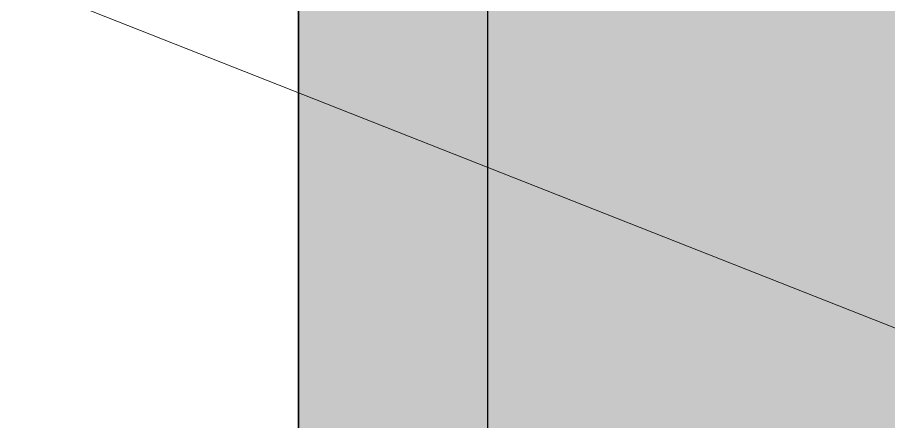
# Model space of a CAD drawing. Header units: metres. Extents: x 0 to 24.2, y -20 to 5.6.
# Drawn here: x 12.642 to 13.241, y -15.309 to -15.031 of the extents above; entities that cross this region are included whole.
import ezdxf

# ---------------------------------------------------------------- set-up
doc = ezdxf.new("R2010")
doc.units = ezdxf.units.M
doc.header["$LTSCALE"] = 0.25
doc.layers.add('ISO-ARISTAS', color=8, linetype='CONTINUOUS')
doc.layers.add('ISO-CONCRETO-SUP', color=254, linetype='CONTINUOUS', true_color=0xe8e8e8)
doc.layers.add('LLAMADAS', color=30, linetype='CONTINUOUS', lineweight=18)

msp = doc.modelspace()

# ---------------------------------------------------------------- linework, layer by layer
at = {"layer": 'ISO-ARISTAS', "color": 250}
for p, q in [((12.96519, -14.95), (12.96519, -15.2)), ((12.96519, -14.95), (12.96519, -15.2)), ((12.83529, -15.275), (12.83529, -15.025)), ((12.83529, -15.025), (12.83529, -15.275)), ((12.96519, -15.2), (12.96519, -15.45)), ((12.96519, -15.2), (12.96519, -15.45)), ((12.83529, -15.525), (12.83529, -15.275)), ((12.83529, -15.275), (12.83529, -15.525))]:
    msp.add_line(p, q, dxfattribs=at)
at = {"layer": 'ISO-CONCRETO-SUP', "true_color": 0xbcb7ad}
for points in [[(12.96519, -14.95), (13.1817, -15.075), (12.96519, -14.7), (13.1817, -14.825)], [(12.83529, -15.025), (13.05179, -15.15), (12.83529, -14.775), (13.05179, -14.9)], [(13.1817, -15.075), (13.39821, -15.2), (13.1817, -14.825), (13.39821, -14.95)], [(13.05179, -15.15), (13.2683, -15.275), (13.05179, -14.9), (13.2683, -15.025)], [(12.96519, -15.2), (13.1817, -15.325), (12.96519, -14.95), (13.1817, -15.075)], [(12.83529, -15.275), (13.05179, -15.4), (12.83529, -15.025), (13.05179, -15.15)], [(13.1817, -15.325), (13.39821, -15.45), (13.1817, -15.075), (13.39821, -15.2)], [(13.05179, -15.4), (13.2683, -15.525), (13.05179, -15.15), (13.2683, -15.275)], [(12.96519, -15.45), (13.1817, -15.575), (12.96519, -15.2), (13.1817, -15.325)], [(12.83529, -15.525), (13.05179, -15.65), (12.83529, -15.275), (13.05179, -15.4)]]:
    msp.add_solid(points, dxfattribs=at)
at = {"layer": 'ISO-CONCRETO-SUP', "true_color": 0x92aec8}
for points in [[(13.14913, -14.93769), (13.12835, -14.94159), (13.14913, -15.03269), (13.12835, -15.03659)], [(13.17097, -15.01731), (13.19174, -15.01341), (13.17097, -15.11231), (13.19174, -15.10841)], [(13.14913, -15.03269), (13.12835, -15.03659), (13.14913, -15.12769), (13.12835, -15.13159)], [(13.17097, -15.11231), (13.19174, -15.10841), (13.17097, -15.20731), (13.19174, -15.20341)], [(13.14913, -15.12769), (13.12835, -15.13159), (13.14913, -15.22269), (13.12835, -15.22659)], [(13.17097, -15.20731), (13.19174, -15.20341), (13.17097, -15.30231), (13.19174, -15.29841)], [(13.14913, -15.22269), (13.12835, -15.22659), (13.14913, -15.31769), (13.12835, -15.32159)], [(13.17097, -15.30231), (13.19174, -15.29841), (13.17097, -15.39731), (13.19174, -15.39341)]]:
    msp.add_solid(points, dxfattribs=at)
at = {"layer": 'ISO-CONCRETO-SUP', "true_color": 0x98b5d0}
for points in [[(13.17097, -14.93769), (13.14913, -14.93769), (13.17097, -15.03269), (13.14913, -15.03269)], [(13.14913, -15.01731), (13.17097, -15.01731), (13.14913, -15.11231), (13.17097, -15.11231)], [(13.17097, -15.03269), (13.14913, -15.03269), (13.17097, -15.12769), (13.14913, -15.12769)], [(13.14913, -15.11231), (13.17097, -15.11231), (13.14913, -15.20731), (13.17097, -15.20731)], [(13.17097, -15.12769), (13.14913, -15.12769), (13.17097, -15.22269), (13.14913, -15.22269)], [(13.14913, -15.20731), (13.17097, -15.20731), (13.14913, -15.30231), (13.17097, -15.30231)], [(13.17097, -15.22269), (13.14913, -15.22269), (13.17097, -15.31769), (13.14913, -15.31769)], [(13.14913, -15.30231), (13.17097, -15.30231), (13.14913, -15.39731), (13.17097, -15.39731)]]:
    msp.add_solid(points, dxfattribs=at)
at = {"layer": 'ISO-CONCRETO-SUP', "true_color": 0x99b6d1}
for points in [[(13.19174, -14.94159), (13.17097, -14.93769), (13.19174, -15.03659), (13.17097, -15.03269)], [(13.12835, -15.01341), (13.14913, -15.01731), (13.12835, -15.10841), (13.14913, -15.11231)], [(13.19174, -15.03659), (13.17097, -15.03269), (13.19174, -15.13159), (13.17097, -15.12769)], [(13.12835, -15.10841), (13.14913, -15.11231), (13.12835, -15.20341), (13.14913, -15.20731)], [(13.19174, -15.13159), (13.17097, -15.12769), (13.19174, -15.22659), (13.17097, -15.22269)], [(13.12835, -15.20341), (13.14913, -15.20731), (13.12835, -15.29841), (13.14913, -15.30231)], [(13.19174, -15.22659), (13.17097, -15.22269), (13.19174, -15.32159), (13.17097, -15.31769)], [(13.12835, -15.29841), (13.14913, -15.30231), (13.12835, -15.39341), (13.14913, -15.39731)]]:
    msp.add_solid(points, dxfattribs=at)
at = {"layer": 'ISO-CONCRETO-SUP', "true_color": 0x88a2bb}
for points in [[(13.12835, -14.94159), (13.11068, -14.949), (13.12835, -15.03659), (13.11068, -15.044)], [(13.19174, -15.01341), (13.20941, -15.006), (13.19174, -15.10841), (13.20941, -15.101)], [(13.12835, -15.03659), (13.11068, -15.044), (13.12835, -15.13159), (13.11068, -15.139)], [(13.19174, -15.10841), (13.20941, -15.101), (13.19174, -15.20341), (13.20941, -15.196)], [(13.12835, -15.13159), (13.11068, -15.139), (13.12835, -15.22659), (13.11068, -15.234)], [(13.19174, -15.20341), (13.20941, -15.196), (13.19174, -15.29841), (13.20941, -15.291)], [(13.12835, -15.22659), (13.11068, -15.234), (13.12835, -15.32159), (13.11068, -15.329)], [(13.19174, -15.29841), (13.20941, -15.291), (13.19174, -15.39341), (13.20941, -15.386)]]:
    msp.add_solid(points, dxfattribs=at)
at = {"layer": 'ISO-CONCRETO-SUP', "true_color": 0x95b1cc}
for points in [[(13.20941, -14.949), (13.19174, -14.94159), (13.20941, -15.044), (13.19174, -15.03659)], [(13.11068, -15.006), (13.12835, -15.01341), (13.11068, -15.101), (13.12835, -15.10841)], [(13.20941, -15.044), (13.19174, -15.03659), (13.20941, -15.139), (13.19174, -15.13159)], [(13.11068, -15.101), (13.12835, -15.10841), (13.11068, -15.196), (13.12835, -15.20341)], [(13.20941, -15.139), (13.19174, -15.13159), (13.20941, -15.234), (13.19174, -15.22659)], [(13.11068, -15.196), (13.12835, -15.20341), (13.11068, -15.291), (13.12835, -15.29841)], [(13.20941, -15.234), (13.19174, -15.22659), (13.20941, -15.329), (13.19174, -15.32159)], [(13.11068, -15.291), (13.12835, -15.29841), (13.11068, -15.386), (13.12835, -15.39341)]]:
    msp.add_solid(points, dxfattribs=at)
at = {"layer": 'ISO-CONCRETO-SUP', "true_color": 0xa8a49b}
for points in [[(12.96519, -15.2), (12.83529, -15.275), (12.96519, -14.95), (12.83529, -15.025)], [(12.96519, -15.45), (12.83529, -15.525), (12.96519, -15.2), (12.83529, -15.275)]]:
    msp.add_solid(points, dxfattribs=at)
at = {"layer": 'ISO-CONCRETO-SUP', "true_color": 0x7c93a9}
for points in [[(13.11068, -14.949), (13.09785, -14.9592), (13.11068, -15.044), (13.09785, -15.0542)], [(13.20941, -15.006), (13.22225, -14.9958), (13.20941, -15.101), (13.22225, -15.0908)], [(13.11068, -15.044), (13.09785, -15.0542), (13.11068, -15.139), (13.09785, -15.1492)], [(13.20941, -15.101), (13.22225, -15.0908), (13.20941, -15.196), (13.22225, -15.1858)], [(13.11068, -15.139), (13.09785, -15.1492), (13.11068, -15.234), (13.09785, -15.2442)], [(13.20941, -15.196), (13.22225, -15.1858), (13.20941, -15.291), (13.22225, -15.2808)], [(13.11068, -15.234), (13.09785, -15.2442), (13.11068, -15.329), (13.09785, -15.3392)], [(13.20941, -15.291), (13.22225, -15.2808), (13.20941, -15.386), (13.22225, -15.3758)]]:
    msp.add_solid(points, dxfattribs=at)
at = {"layer": 'ISO-CONCRETO-SUP', "true_color": 0x8da7c1}
for points in [[(13.22225, -14.9592), (13.20941, -14.949), (13.22225, -15.0542), (13.20941, -15.044)], [(13.09785, -14.9958), (13.11068, -15.006), (13.09785, -15.0908), (13.11068, -15.101)], [(13.22225, -15.0542), (13.20941, -15.044), (13.22225, -15.1492), (13.20941, -15.139)], [(13.09785, -15.0908), (13.11068, -15.101), (13.09785, -15.1858), (13.11068, -15.196)], [(13.22225, -15.1492), (13.20941, -15.139), (13.22225, -15.2442), (13.20941, -15.234)], [(13.09785, -15.1858), (13.11068, -15.196), (13.09785, -15.2808), (13.11068, -15.291)], [(13.22225, -15.2442), (13.20941, -15.234), (13.22225, -15.3392), (13.20941, -15.329)], [(13.09785, -15.2808), (13.11068, -15.291), (13.09785, -15.3758), (13.11068, -15.386)]]:
    msp.add_solid(points, dxfattribs=at)
at = {"layer": 'ISO-CONCRETO-SUP', "true_color": 0x6d8195}
for points in [[(13.09785, -14.9592), (13.0911, -14.97119), (13.09785, -15.0542), (13.0911, -15.06619)], [(13.22225, -14.9958), (13.229, -14.98381), (13.22225, -15.0908), (13.229, -15.07881)], [(13.09785, -15.0542), (13.0911, -15.06619), (13.09785, -15.1492), (13.0911, -15.16119)], [(13.22225, -15.0908), (13.229, -15.07881), (13.22225, -15.1858), (13.229, -15.17381)], [(13.09785, -15.1492), (13.0911, -15.16119), (13.09785, -15.2442), (13.0911, -15.25619)], [(13.22225, -15.1858), (13.229, -15.17381), (13.22225, -15.2808), (13.229, -15.26881)], [(13.09785, -15.2442), (13.0911, -15.25619), (13.09785, -15.3392), (13.0911, -15.35119)], [(13.22225, -15.2808), (13.229, -15.26881), (13.22225, -15.3758), (13.229, -15.36381)]]:
    msp.add_solid(points, dxfattribs=at)
at = {"layer": 'ISO-CONCRETO-SUP', "true_color": 0x8199b0}
for points in [[(13.229, -14.97119), (13.22225, -14.9592), (13.229, -15.06619), (13.22225, -15.0542)], [(13.0911, -14.98381), (13.09785, -14.9958), (13.0911, -15.07881), (13.09785, -15.0908)], [(13.229, -15.06619), (13.22225, -15.0542), (13.229, -15.16119), (13.22225, -15.1492)], [(13.0911, -15.07881), (13.09785, -15.0908), (13.0911, -15.17381), (13.09785, -15.1858)], [(13.229, -15.16119), (13.22225, -15.1492), (13.229, -15.25619), (13.22225, -15.2442)], [(13.0911, -15.17381), (13.09785, -15.1858), (13.0911, -15.26881), (13.09785, -15.2808)], [(13.229, -15.25619), (13.22225, -15.2442), (13.229, -15.35119), (13.22225, -15.3392)], [(13.0911, -15.26881), (13.09785, -15.2808), (13.0911, -15.36381), (13.09785, -15.3758)]]:
    msp.add_solid(points, dxfattribs=at)
at = {"layer": 'ISO-CONCRETO-SUP', "true_color": 0x73889d}
for points in [[(13.0911, -14.97119), (13.0911, -14.98381), (13.0911, -15.06619), (13.0911, -15.07881)], [(13.0911, -15.06619), (13.0911, -15.07881), (13.0911, -15.16119), (13.0911, -15.17381)], [(13.0911, -15.16119), (13.0911, -15.17381), (13.0911, -15.25619), (13.0911, -15.26881)], [(13.0911, -15.25619), (13.0911, -15.26881), (13.0911, -15.35119), (13.0911, -15.36381)]]:
    msp.add_solid(points, dxfattribs=at)
at = {"layer": 'ISO-CONCRETO-SUP', "true_color": 0x687c8e}
for points in [[(13.229, -14.98381), (13.229, -14.97119), (13.229, -15.07881), (13.229, -15.06619)], [(13.229, -15.07881), (13.229, -15.06619), (13.229, -15.17381), (13.229, -15.16119)], [(13.229, -15.17381), (13.229, -15.16119), (13.229, -15.26881), (13.229, -15.25619)], [(13.229, -15.26881), (13.229, -15.25619), (13.229, -15.36381), (13.229, -15.35119)]]:
    msp.add_solid(points, dxfattribs=at)
at = {"layer": 'LLAMADAS'}
msp.add_line((14.89, -15.89375), (12.64201, -15.00659), dxfattribs=at)

doc.saveas('drawing.dxf')
